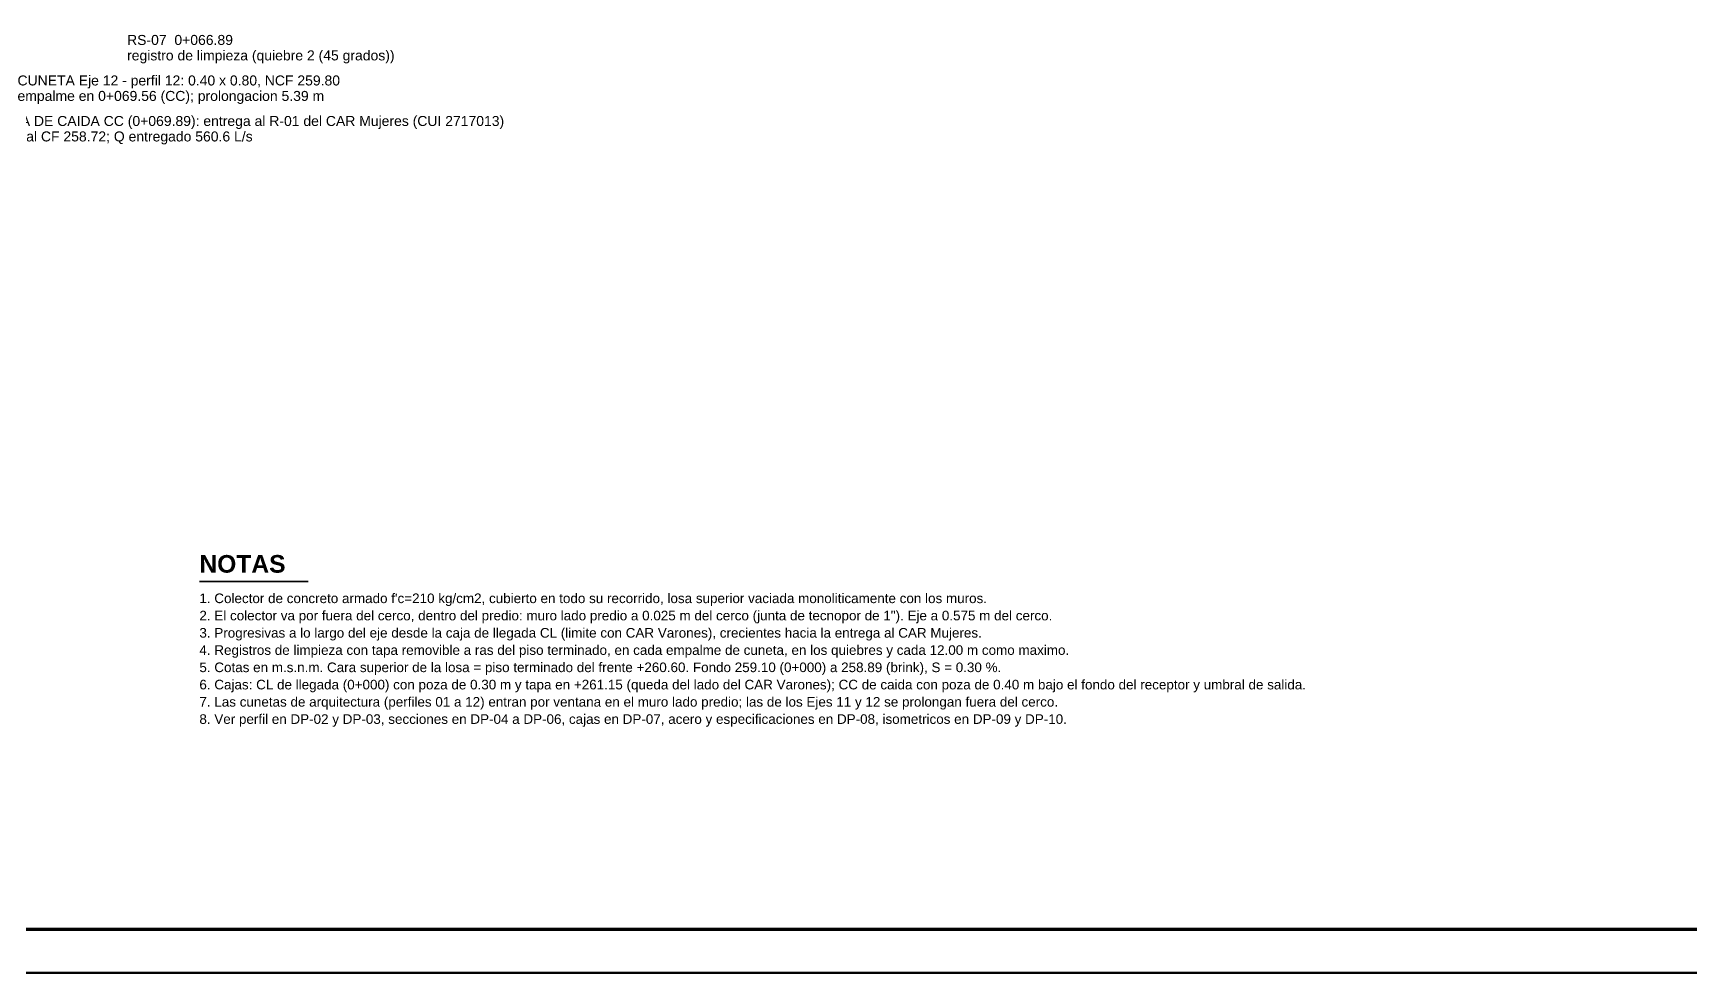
# Model space of a CAD drawing. Header units: metres. Extents: x 349021 to 349543, y 9281040 to 9281959.
# Drawn here: x 349093.3 to 349169.5, y 9281839.8 to 9281883 of the extents above; entities that cross this region are included whole.
import ezdxf
from ezdxf.enums import TextEntityAlignment as Align

# ---------------------------------------------------------------- set-up
doc = ezdxf.new("R2010")
doc.units = ezdxf.units.M
doc.header["$LTSCALE"] = 0.25
doc.layers.add('MARCO', color=7, linetype='CONTINUOUS', lineweight=50)
doc.layers.add('TITULOS', color=160, linetype='CONTINUOUS', lineweight=35)
doc.layers.add('TEXTOS', color=7, linetype='CONTINUOUS')
doc.layers.add('TEXTOS-NOTAS', color=7, linetype='CONTINUOUS')
doc.styles.get("Standard").update_dxf_attribs({"font": 'arial.ttf'})
doc.styles.add('TITULOS', font='arialbd.ttf')

msp = doc.modelspace()

# ---------------------------------------------------------------- linework, layer by layer
at = {"layer": 'MARCO'}
msp.add_lwpolyline([(349040.98, 9281839.79), (349209.18, 9281839.79), (349209.18, 9281958.59), (349040.98, 9281958.59)], close=True, dxfattribs=at)
at = {"layer": 'MARCO', "const_width": 0.16}
msp.add_lwpolyline([(349045.98, 9281841.79), (349207.18, 9281841.79), (349207.18, 9281956.59), (349045.98, 9281956.59)], close=True, dxfattribs=at)
at = {"layer": 'TITULOS'}
msp.add_line((349100.98, 9281857.79), (349105.98, 9281857.79), dxfattribs=at)

# ---------------------------------------------------------------- texts
at = {"layer": 'TEXTOS', "color": 30}
for s, p in [('RS-07  0+066.89', (349097.657, 9281882.912)), ('registro de limpieza (quiebre 2 (45 grados))', (349097.657, 9281882.201)), ('CAJA DE CAIDA CC (0+069.89): entrega al R-01 del CAR Mujeres (CUI 2717013)', (349091.56, 9281879.186)), ('umbral CF 258.72; Q entregado 560.6 L/s', (349091.56, 9281878.475))]:
    msp.add_text(s, height=0.459, dxfattribs=at).set_placement(p, align=Align.TOP_LEFT)
at = {"layer": 'TEXTOS', "color": 94}
for s, p in [('CUNETA Eje 12 - perfil 12: 0.40 x 0.80, NCF 259.80', (349092.62, 9281881.049)), ('empalme en 0+069.56 (CC); prolongacion 5.39 m', (349092.62, 9281880.338))]:
    msp.add_text(s, height=0.459, dxfattribs=at).set_placement(p, align=Align.TOP_LEFT)
at = {"layer": 'TEXTOS-NOTAS'}
for s, p in [("1. Colector de concreto armado f'c=210 kg/cm2, cubierto en todo su recorrido, losa superior vaciada monoliticamente con los muros.", (349100.98, 9281856.79)), ('2. El colector va por fuera del cerco, dentro del predio: muro lado predio a 0.025 m del cerco (junta de tecnopor de 1"). Eje a 0.575 m del cerco.', (349100.98, 9281855.997)), ('3. Progresivas a lo largo del eje desde la caja de llegada CL (limite con CAR Varones), crecientes hacia la entrega al CAR Mujeres.', (349100.98, 9281855.203)), ('4. Registros de limpieza con tapa removible a ras del piso terminado, en cada empalme de cuneta, en los quiebres y cada 12.00 m como maximo.', (349100.98, 9281854.41)), ('5. Cotas en m.s.n.m. Cara superior de la losa = piso terminado del frente +260.60. Fondo 259.10 (0+000) a 258.89 (brink), S = 0.30 %.', (349100.98, 9281853.617)), ('6. Cajas: CL de llegada (0+000) con poza de 0.30 m y tapa en +261.15 (queda del lado del CAR Varones); CC de caida con poza de 0.40 m bajo el fondo del receptor y umbral de salida.', (349100.98, 9281852.823)), ('7. Las cunetas de arquitectura (perfiles 01 a 12) entran por ventana en el muro lado predio; las de los Ejes 11 y 12 se prolongan fuera del cerco.', (349100.98, 9281852.03)), ('8. Ver perfil en DP-02 y DP-03, secciones en DP-04 a DP-06, cajas en DP-07, acero y especificaciones en DP-08, isometricos en DP-09 y DP-10.', (349100.98, 9281851.237))]:
    msp.add_text(s, height=0.442, dxfattribs=at).set_placement(p)
at = {"layer": 'TITULOS', "style": 'TITULOS'}
msp.add_text('NOTAS', height=0.81, dxfattribs=at).set_placement((349100.98, 9281858.19))

doc.saveas('drawing.dxf')
